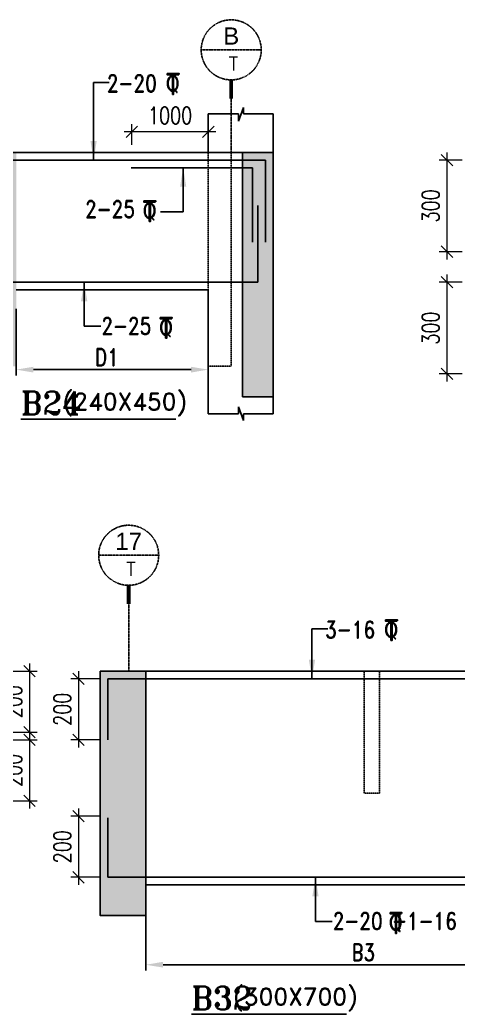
# Model space of a CAD drawing. Header units: millimetres. Extents: x 2061841 to 105821645, y -77612 to 48520811.
# Drawn here: x 2557233 to 2562971, y 15112 to 28131 of the extents above; entities that cross this region are included whole.
import ezdxf
from ezdxf.enums import TextEntityAlignment as Align

# ---------------------------------------------------------------- set-up
doc = ezdxf.new("R2010")
doc.units = ezdxf.units.MM
doc.header["$LTSCALE"] = 10
doc.header["$MEASUREMENT"] = 0
for name, pattern in [('$0$HIDDEN', [0.375, 0.25, -0.125]), ('BASEMENT COLUMN SETTING OUT-PART 2_R4$0$CENTER', [2, 1.25, -0.25, 0.25, -0.25]), ('CENTER', [2, 1.25, -0.25, 0.25, -0.25])]:
    doc.linetypes.add(name, pattern=pattern)
for name, color, linetype in [('A-Grid-Tower', 8, 'CENTER'), ('BASEMENT COLUMN SETTING OUT-PART 2_R4$0$A-GRID-MAIN', 2, 'BASEMENT COLUMN SETTING OUT-PART 2_R4$0$CENTER'), ('BEAM', 4, 'Continuous'), ('BEAM HATCH', 252, 'Continuous'), ('BEAM STIRRUPS', 3, 'Continuous'), ('LEADER', 3, 'Continuous'), ('REIN', 1, 'Continuous'), ('SHEET', 7, 'Continuous'), ('VIN_BEAM', 4, 'Continuous')]:
    doc.layers.add(name, color=color, linetype=linetype)
doc.layers.add('TEXT', color=2, linetype='Continuous', lineweight=25)
doc.layers.add('VIN_SLAB DIMENSION', color=3, linetype='Continuous', lineweight=13)
doc.styles.add('200', font='romand.shx', dxfattribs={"width": 0.8, "height": 225})
doc.styles.add('BASEMENT COLUMN SETTING OUT-PART 2_R4$0$MAS-TXTL', font='arial.ttf', dxfattribs={"height": 200})
doc.styles.add('BASEMENT COLUMN SETTING OUT-PART 2_R4$0$MAS-TXTS', font='romans.shx', dxfattribs={"width": 0.8, "height": 180})
doc.styles.add('PK', font='romand.shx', dxfattribs={"width": 0.7, "height": 225})
doc.styles.add('PRP 100', font='romand.shx', dxfattribs={"width": 0.75})
doc.styles.add('RD', font='romand.shx', dxfattribs={"width": 0.9, "height": 225})
doc.styles.add('ROMAND', font='romand', dxfattribs={"height": 200})
doc.styles.add('RT', font='romant.shx', dxfattribs={"height": 250})
doc.dimstyles.new('dim', dxfattribs={"dimtxt": 225, "dimasz": 150, "dimexe": 100, "dimexo": 100, "dimgap": 100, "dimtad": 1, "dimdec": 0, "dimlfac": -1, "dimrnd": 5, "dimdsep": 46, "dimtxsty": 'PRP 100', "dimblk": 'OBLIQUE', "dimcen": 1.5, "dimdle": 100, "dimclrd": 3, "dimclre": 3, "dimclrt": 2, "dimadec": 0, "dimazin": 0, "dimtfac": 1, "dimtdec": 0, "dimtix": 1, "dimtmove": 0, "dimatfit": 3, "dimldrblk": 'OBLIQUE', "dimfxl": 200, "dimlwd": -1, "dimlwe": -1, "dimarcsym": 0})
doc.dimstyles.new('GR', dxfattribs={"dimtxt": 225, "dimasz": 100, "dimexe": 50, "dimexo": 50, "dimgap": 40, "dimtad": 1, "dimdec": 0, "dimzin": 0, "dimdsep": 46, "dimtxsty": 'RD', "dimblk1": 'OBLIQUE', "dimblk2": 'OBLIQUE', "dimsah": 1, "dimcen": 0, "dimdle": 100, "dimclrd": 3, "dimclre": 3, "dimclrt": 2, "dimadec": 0, "dimazin": 0, "dimtfac": 1, "dimtdec": 0, "dimtix": 1, "dimtmove": 0, "dimatfit": 3, "dimfxl": 1, "dimtolj": 1, "dimtzin": 0, "dimarcsym": 0})
doc.dimstyles.new('GR2', dxfattribs={"dimtxt": 225, "dimasz": 100, "dimexe": 75, "dimexo": 75, "dimgap": 50, "dimtad": 1, "dimdec": 0, "dimdsep": 46, "dimtxsty": '200', "dimblk1": 'OBLIQUE', "dimblk2": 'OBLIQUE', "dimsah": 1, "dimcen": 50, "dimdle": 75, "dimclrd": 3, "dimclre": 3, "dimclrt": 2, "dimadec": 0, "dimazin": 0, "dimtfac": 1, "dimtdec": 0, "dimtix": 1, "dimtmove": 0, "dimatfit": 3, "dimldrblk": 'OBLIQUE', "dimfxl": 1, "dimtolj": 1, "dimtzin": 0, "dimarcsym": 0})

# ---------------------------------------------------------------- blocks, each defined once
blk = doc.blocks.new('A$C33BE299A')
at = {"layer": 'SHEET', "color": 4, "style": 'ROMAND'}
for s, height, p in [('T', 170, (-16.2, 0)), ('Q', 125, (-14.4, 26.9))]:
    blk.add_text(s, height=height, dxfattribs=at).set_placement(p)
blk = doc.blocks.new('*D2508')
at = {"layer": 'BEAM STIRRUPS', "color": 3, "lineweight": -2, "ltscale": 0.25, "transparency": 16777216}
for p, q in [((2557185, 24347), (2557185, 23476)), ((2559700, 24291), (2559700, 23476)), ((2559475, 23551), (2557410, 23551))]:
    blk.add_line(p, q, dxfattribs=at)
at = {"layer": 'BEAM STIRRUPS', "color": 3, "linetype": 'Continuous', "ltscale": 0.25, "transparency": 16777216}
for points in [[(2557410, 23588), (2557410, 23513), (2557185, 23551)], [(2559475, 23588), (2559475, 23513), (2559700, 23551)]]:
    blk.add_solid(points, dxfattribs=at)
at = {"layer": 'Defpoints', "color": 0, "linetype": 'Continuous', "ltscale": 0.25, "transparency": 16777216}
for p in [(2557185, 24422, 2), (2559700, 24366, 46), (2557185, 23551)]:
    blk.add_point(p, dxfattribs=at)
at = {"layer": 'BEAM STIRRUPS', "color": 2, "linetype": 'Continuous', "ltscale": 0.25, "transparency": 16777216, "insert": (2558374, 23713), "char_height": 225, "attachment_point": 5, "rotation": 360, "style": '200'}
blk.add_mtext('\\A1;D1', dxfattribs=at)
blk = doc.blocks.new('_Oblique')
at = {"color": 0, "linetype": 'ByBlock', "lineweight": -2}
blk.add_line((-0.5, -0.5), (0.5, 0.5), dxfattribs=at)
blk = doc.blocks.new('*D2453')
at = {"layer": 'BEAM STIRRUPS', "color": 3, "lineweight": -2, "ltscale": 0.25, "transparency": 16777216}
for p, q in [((2564582, 16728), (2564582, 15683)), ((2558882, 16555), (2558882, 15683)), ((2564357, 15758), (2559107, 15758))]:
    blk.add_line(p, q, dxfattribs=at)
at = {"layer": 'BEAM STIRRUPS', "color": 3, "linetype": 'Continuous', "ltscale": 0.25, "transparency": 16777216}
for points in [[(2559107, 15796), (2559107, 15721), (2558882, 15758)], [(2564357, 15796), (2564357, 15721), (2564582, 15758)]]:
    blk.add_solid(points, dxfattribs=at)
at = {"layer": 'Defpoints', "color": 0, "linetype": 'Continuous', "ltscale": 0.25, "transparency": 16777216}
for p in [(2564582, 16803, 46), (2558882, 16630, 2), (2558882, 15758)]:
    blk.add_point(p, dxfattribs=at)
at = {"layer": 'BEAM STIRRUPS', "color": 2, "linetype": 'Continuous', "ltscale": 0.25, "transparency": 16777216, "insert": (2561732, 15921), "char_height": 225, "attachment_point": 5, "rotation": 360, "style": '200'}
blk.add_mtext('\\A1;B3', dxfattribs=at)
blk = doc.blocks.new('*D2349')
at = {"layer": 'Defpoints', "color": 0, "transparency": 16777216}
for p in [(2558700, 26665), (2558700, 26395, 0), (2559700, 26395, 0)]:
    blk.add_point(p, dxfattribs=at)
at = {"layer": 'VIN_SLAB DIMENSION', "color": 3, "transparency": 16777216}
for p, q in [((2558700, 26495), (2558700, 26765)), ((2559700, 26495), (2559700, 26765)), ((2559800, 26665), (2558600, 26665))]:
    blk.add_line(p, q, dxfattribs=at)
at = {"layer": 'VIN_SLAB DIMENSION', "color": 3, "transparency": 16777216, "xscale": 150, "yscale": 150, "zscale": 150, "rotation": 180}
blk.add_blockref('_Oblique', (2558700, 26665), dxfattribs=at)
at = {"layer": 'VIN_SLAB DIMENSION', "color": 3, "transparency": 16777216, "xscale": 150, "yscale": 150, "zscale": 150}
blk.add_blockref('_Oblique', (2559700, 26665), dxfattribs=at)
at = {"layer": 'VIN_SLAB DIMENSION', "color": 2, "transparency": 16777216, "insert": (2559200, 26878), "char_height": 225, "attachment_point": 5, "style": 'PRP 100'}
blk.add_mtext('1000', dxfattribs=at)
blk = doc.blocks.new('OBLIQUE')
blk = doc.blocks.new('BASEMENT COLUMN SETTING OUT-PART 2_R4$0$GRID TARGET1')
blk.add_wipeout([(393, -655), (392, -641), (392, -628), (390, -614), (389, -600), (387, -587), (384, -573), (381, -560), (377, -547), (373, -534), (369, -521), (364, -508), (359, -495), (353, -483), (347, -471), (340, -459), (333, -447), (325, -435), (318, -424), (309, -413), (301, -403), (292, -392), (282, -382), (273, -373), (263, -363), (252, -354), (242, -346), (231, -337), (220, -330), (208, -322), (196, -315), (184, -308), (172, -302), (160, -296), (147, -291), (134, -286), (121, -282), (108, -278), (95, -274), (82, -271), (68, -268), (55, -266), (41, -265), (27, -263), (14, -263), (0, -262), (-14, -263), (-27, -263), (-41, -265), (-55, -266), (-68, -268), (-82, -271), (-95, -274), (-108, -278), (-121, -282), (-134, -286), (-147, -291), (-160, -296), (-172, -302), (-184, -308), (-196, -315), (-208, -322), (-220, -330), (-231, -337), (-242, -346), (-252, -354), (-263, -363), (-273, -373), (-282, -382), (-292, -392), (-301, -403), (-309, -413), (-318, -424), (-325, -435), (-333, -447), (-340, -459), (-347, -471), (-353, -483), (-359, -495), (-364, -508), (-369, -521), (-373, -534), (-377, -547), (-381, -560), (-384, -573), (-387, -587), (-389, -600), (-390, -614), (-392, -628), (-392, -641), (-393, -655), (-392, -669), (-392, -682), (-390, -696), (-389, -710), (-387, -723), (-384, -737), (-381, -750), (-377, -763), (-373, -776), (-369, -789), (-364, -802), (-359, -815), (-353, -827), (-347, -839), (-340, -851), (-333, -863), (-325, -875), (-318, -886), (-309, -897), (-301, -907), (-292, -918), (-282, -928), (-273, -937), (-263, -947), (-252, -956), (-242, -964), (-231, -973), (-220, -981), (-208, -988), (-196, -995), (-184, -1002), (-172, -1008), (-160, -1014), (-147, -1019), (-134, -1024), (-121, -1028), (-108, -1032), (-95, -1036), (-82, -1039), (-68, -1042), (-55, -1044), (-41, -1046), (-27, -1047), (-14, -1047), (0, -1048), (14, -1047), (27, -1047), (41, -1046), (55, -1044), (68, -1042), (82, -1039), (95, -1036), (108, -1032), (121, -1028), (134, -1024), (147, -1019), (160, -1014), (172, -1008), (184, -1002), (196, -995), (208, -988), (220, -981), (231, -973), (242, -964), (252, -956), (263, -947), (273, -937), (282, -928), (292, -918), (301, -907), (309, -897), (318, -886), (325, -875), (333, -863), (340, -851), (347, -839), (353, -827), (359, -815), (364, -802), (369, -789), (373, -776), (377, -763), (381, -750), (384, -737), (387, -723), (389, -710), (390, -696), (392, -682), (392, -669)])
blk.add_line((-393, -655), (393, -655))
at = {"const_width": 48.8}
blk.add_lwpolyline([(0, -1048), (0, -1292)], dxfattribs=at)
blk.add_circle((0, -655), 393)
for tag, height, style, p in [('AS', 225, 'BASEMENT COLUMN SETTING OUT-PART 2_R4$0$MAS-TXTL', (0, -586)), ('REF', 180, 'BASEMENT COLUMN SETTING OUT-PART 2_R4$0$MAS-TXTS', (29, -925))]:
    blk.add_attdef(tag, text='', height=height, dxfattribs=dict(style=style)).set_placement(p, align=Align.CENTER)
blk = doc.blocks.new('*D1504')
at = {"layer": 'Defpoints', "color": 0, "transparency": 16777216}
for p in [(2563126, 26295), (2562825, 25095), (2563126, 25095)]:
    blk.add_point(p, dxfattribs=at)
at = {"layer": 'VIN_SLAB DIMENSION', "color": 3, "transparency": 16777216}
for p, q in [((2562825, 26395), (2562825, 24995)), ((2563026, 26295), (2562725, 26295)), ((2563026, 25095), (2562725, 25095))]:
    blk.add_line(p, q, dxfattribs=at)
at = {"layer": 'VIN_SLAB DIMENSION', "color": 3, "transparency": 16777216, "xscale": 150, "yscale": 150, "zscale": 150}
for p, rotation in [((2562825, 26295), 90), ((2562825, 25095), 270)]:
    blk.add_blockref('_Oblique', p, dxfattribs=dict(at, rotation=rotation))
at = {"layer": 'VIN_SLAB DIMENSION', "color": 2, "transparency": 16777216, "insert": (2562612, 25695), "char_height": 225, "attachment_point": 5, "rotation": 90, "style": 'PRP 100'}
blk.add_mtext('300', dxfattribs=at)
blk = doc.blocks.new('*D1505')
at = {"layer": 'Defpoints', "color": 0, "transparency": 16777216}
for p in [(2563126, 24695), (2562825, 23495), (2563126, 23495)]:
    blk.add_point(p, dxfattribs=at)
at = {"layer": 'VIN_SLAB DIMENSION', "color": 3, "transparency": 16777216}
for p, q in [((2562825, 24795), (2562825, 23395)), ((2563026, 24695), (2562725, 24695)), ((2563026, 23495), (2562725, 23495))]:
    blk.add_line(p, q, dxfattribs=at)
at = {"layer": 'VIN_SLAB DIMENSION', "color": 3, "transparency": 16777216, "xscale": 150, "yscale": 150, "zscale": 150}
for p, rotation in [((2562825, 24695), 90), ((2562825, 23495), 270)]:
    blk.add_blockref('_Oblique', p, dxfattribs=dict(at, rotation=rotation))
at = {"layer": 'VIN_SLAB DIMENSION', "color": 2, "transparency": 16777216, "insert": (2562612, 24095), "char_height": 225, "attachment_point": 5, "rotation": 90, "style": 'PRP 100'}
blk.add_mtext('300', dxfattribs=at)
blk = doc.blocks.new('*D1321')
at = {"layer": 'Defpoints', "color": 0, "transparency": 16777216}
for p in [(2556925, 19603, 52), (2556925, 18803, 51), (2557359, 18803)]:
    blk.add_point(p, dxfattribs=at)
at = {"layer": 'VIN_SLAB DIMENSION', "color": 3, "transparency": 16777216}
for p, q in [((2557359, 19703), (2557359, 18703)), ((2557025, 19603), (2557459, 19603)), ((2557025, 18803), (2557459, 18803))]:
    blk.add_line(p, q, dxfattribs=at)
at = {"layer": 'VIN_SLAB DIMENSION', "color": 3, "transparency": 16777216, "xscale": 150, "yscale": 150, "zscale": 150}
for p, rotation in [((2557359, 19603), 90), ((2557359, 18803), 270)]:
    blk.add_blockref('_Oblique', p, dxfattribs=dict(at, rotation=rotation))
at = {"layer": 'VIN_SLAB DIMENSION', "color": 2, "transparency": 16777216, "insert": (2557146, 19203), "char_height": 225, "attachment_point": 5, "rotation": 90, "style": 'PRP 100'}
blk.add_mtext('200', dxfattribs=at)
blk = doc.blocks.new('*D1322')
at = {"layer": 'Defpoints', "color": 0, "transparency": 16777216}
for p in [(2556924, 18703, 52), (2556924, 17903, 51), (2557359, 17903)]:
    blk.add_point(p, dxfattribs=at)
at = {"layer": 'VIN_SLAB DIMENSION', "color": 3, "transparency": 16777216}
for p, q in [((2557359, 18803), (2557359, 17803)), ((2557024, 18703), (2557459, 18703)), ((2557024, 17903), (2557459, 17903))]:
    blk.add_line(p, q, dxfattribs=at)
at = {"layer": 'VIN_SLAB DIMENSION', "color": 3, "transparency": 16777216, "xscale": 150, "yscale": 150, "zscale": 150}
for p, rotation in [((2557359, 18703), 90), ((2557359, 17903), 270)]:
    blk.add_blockref('_Oblique', p, dxfattribs=dict(at, rotation=rotation))
at = {"layer": 'VIN_SLAB DIMENSION', "color": 2, "transparency": 16777216, "insert": (2557146, 18303), "char_height": 225, "attachment_point": 5, "rotation": 90, "style": 'PRP 100'}
blk.add_mtext('200', dxfattribs=at)
blk = doc.blocks.new('*D1323')
at = {"layer": 'Defpoints', "color": 0, "transparency": 16777216}
for p in [(2558382, 19503, 52), (2558001, 18703), (2558382, 18703, 51)]:
    blk.add_point(p, dxfattribs=at)
at = {"layer": 'VIN_SLAB DIMENSION', "color": 3, "transparency": 16777216}
for p, q in [((2558001, 19603), (2558001, 18603)), ((2558282, 19503), (2557901, 19503)), ((2558282, 18703), (2557901, 18703))]:
    blk.add_line(p, q, dxfattribs=at)
at = {"layer": 'VIN_SLAB DIMENSION', "color": 3, "transparency": 16777216, "xscale": 150, "yscale": 150, "zscale": 150}
for p, rotation in [((2558001, 19503), 90), ((2558001, 18703), 270)]:
    blk.add_blockref('_Oblique', p, dxfattribs=dict(at, rotation=rotation))
at = {"layer": 'VIN_SLAB DIMENSION', "color": 2, "transparency": 16777216, "insert": (2557788, 19103), "char_height": 225, "attachment_point": 5, "rotation": 90, "style": 'PRP 100'}
blk.add_mtext('200', dxfattribs=at)
blk = doc.blocks.new('*D1324')
at = {"layer": 'Defpoints', "color": 0, "transparency": 16777216}
for p in [(2558382, 17703, 52), (2558001, 16903), (2558382, 16903, 51)]:
    blk.add_point(p, dxfattribs=at)
at = {"layer": 'VIN_SLAB DIMENSION', "color": 3, "transparency": 16777216}
for p, q in [((2558001, 17803), (2558001, 16803)), ((2558282, 17703), (2557901, 17703)), ((2558282, 16903), (2557901, 16903))]:
    blk.add_line(p, q, dxfattribs=at)
at = {"layer": 'VIN_SLAB DIMENSION', "color": 3, "transparency": 16777216, "xscale": 150, "yscale": 150, "zscale": 150}
for p, rotation in [((2558001, 17703), 90), ((2558001, 16903), 270)]:
    blk.add_blockref('_Oblique', p, dxfattribs=dict(at, rotation=rotation))
at = {"layer": 'VIN_SLAB DIMENSION', "color": 2, "transparency": 16777216, "insert": (2557788, 17303), "char_height": 225, "attachment_point": 5, "rotation": 90, "style": 'PRP 100'}
blk.add_mtext('200', dxfattribs=at)

msp = doc.modelspace()

# ---------------------------------------------------------------- hatches: boundary and pattern name
at = {"layer": 'BEAM HATCH'}
h = msp.add_hatch(color=252, dxfattribs=at)
h.paths.add_polyline_path([(2556885.1, 26395.4), (2557185.1, 26395.4), (2557185.1, 23595.4), (2556885.1, 23595.4)])
h.paths.add_polyline_path([(2558197.5, 23938.2), (2558550, 23938.2), (2558550, 23488.2), (2558197.5, 23488.2)], flags=9)
for points in [[(2560150.1, 26395.4), (2560550.1, 26395.4), (2560550.1, 23195.4), (2560150.1, 23195.4)], [(2558282.5, 19603.1), (2558882.5, 19603.1), (2558882.5, 16403.1), (2558282.5, 16403.1)]]:
    msp.add_hatch(color=252, dxfattribs=at).paths.add_polyline_path(points)

# ---------------------------------------------------------------- linework, layer by layer
at = {"layer": 'A-Grid-Tower', "color": 6}
for p, q in [((2560000.1, 27101.3, 0), (2560000.1, 26395.4, 0)), ((2558657.5, 19603.1, 103.1), (2558657.5, 20483.5, 103.1))]:
    msp.add_line(p, q, dxfattribs=at)
at = {"layer": 'BEAM'}
for p, q in [((2560095.2, 26806.5, 0), (2560162, 26984.6, 0)), ((2560162, 26984.6, 0), (2560162, 26898.7, 0)), ((2559700.1, 26898.7, 0), (2559700.1, 26395.4, 0)), ((2559700.1, 26898.7, 0), (2560095.2, 26898.7, 0)), ((2560095.2, 26898.7, 0), (2560095.2, 26806.5, 0)), ((2560162, 26898.7, 0), (2560550.1, 26898.7, 0)), ((2560550.1, 26395.4, 0), (2560550.1, 26898.7, 0)), ((2556885.1, 26395.4, 0), (2560550.1, 26395.4, 0)), ((2560550.1, 26395.4, 0), (2560550.1, 24595.4, 0)), ((2560550.1, 26295.4, 0), (2560550.1, 24695.4, 0)), ((2557185.1, 24595.4, 0), (2559700.1, 24595.4, 0)), ((2559700.1, 22971.7, 0), (2559700.1, 24595.4, 0)), ((2560550.1, 24595.4, 0), (2560550.1, 22971.7, 0)), ((2560095.2, 22971.7, 0), (2560095.2, 23063.9, 0)), ((2560095.2, 23063.9, 0), (2560162, 22885.8, 0)), ((2559700.1, 22971.7, 0), (2560095.2, 22971.7, 0)), ((2560162, 22971.7, 0), (2560550.1, 22971.7, 0)), ((2560162, 22885.8, 0), (2560162, 22971.7, 0)), ((2558282.5, 19603.1, 103.1), (2558282.5, 17203.1, 103.1)), ((2558282.5, 19603.1, 103.1), (2564932.5, 19603.1, 103.1)), ((2558882.5, 16803.1, 103.1), (2564582.5, 16803.1, 103.1))]:
    msp.add_line(p, q, dxfattribs=at)
for points, elevation in [([(2560150.1, 26395.4), (2560550.1, 26395.4), (2560550.1, 23195.4), (2560150.1, 23195.4)], 0), ([(2558282.5, 19603.1), (2558882.5, 19603.1), (2558882.5, 16403.1), (2558282.5, 16403.1)], 103.1)]:
    msp.add_lwpolyline(points, close=True, dxfattribs=dict(at, elevation=elevation))
at = {"layer": 'REIN'}
for p, q in [((2556985.1, 26295.4, 0), (2560450.1, 26295.4, 0)), ((2558691.1, 26195.4, 0), (2560277.4, 26195.4, 0)), ((2560277.4, 26195.4, 0), (2560277.4, 25219.7, 0)), ((2560450.1, 26295.4, 0), (2560450.1, 25219.7, 0)), ((2560350.1, 25700.5, 0), (2560350.1, 24695.4, 0)), ((2556985.1, 24695.4, 0), (2560350.1, 24695.4, 0)), ((2558382.5, 19503.1, 103.1), (2564861.7, 19503.1, 103.1)), ((2558382.5, 19503.1, 103.1), (2558382.5, 18703.1, 103.1)), ((2558382.5, 17682, 103.1), (2558382.5, 16903.1, 103.1)), ((2558382.5, 16903.1, 103.1), (2564861.7, 16903.1, 103.1))]:
    msp.add_line(p, q, dxfattribs=at)
at = {"layer": 'VIN_BEAM', "linetype": '$0$HIDDEN'}
for points, elevation in [([(2560000.1, 26395.4), (2559700.1, 26395.4), (2559700.1, 23595.4), (2560000.1, 23595.4)], 0), ([(2561741.4, 19603.1), (2561941.4, 19603.1), (2561941.4, 18003.1), (2561741.4, 18003.1)], 103.1)]:
    msp.add_lwpolyline(points, close=True, dxfattribs=dict(at, elevation=elevation))

# ---------------------------------------------------------------- block references
at = {"layer": 'TEXT', "color": 2, "xscale": 1.600000001490116, "yscale": 1.600000001490116, "zscale": 1.600000001490116}
for p in [(2559163.2, 27155.7, 243658), (2558860.1, 25489.9, 243658), (2559074.1, 23960.8, 243658), (2562023.1, 20003.2, 243761.1), (2562082.9, 16168.5, 243761.1)]:
    msp.add_blockref('A$C33BE299A', p, dxfattribs=at)

# ---------------------------------------------------------------- texts
at = {"layer": 'TEXT', "color": 2, "style": 'PK', "width": 0.8}
for s, p in [('2-20', (2558370.5, 27186, -0.2)), ('3-16', (2561230.3, 20033.4, 102.9))]:
    msp.add_text(s, height=225, dxfattribs=at).set_placement(p)
for s, p in [('2-25', (2558085.5, 25538.8, 0)), ('2-25', (2558299.5, 24009.8, 0)), ('2-20 +1-16', (2561328.4, 16217.5, 103.1))]:
    msp.add_text(s, height=225, rotation=0, dxfattribs=at).set_placement(p)
at = {"layer": 'TEXT', "color": 1, "style": 'RT'}
for s, p in [('%%UB24      ', (2558260.6, 23113.8, 0)), ('%%UB32      ', (2560494.5, 15321.5, 103.1))]:
    msp.add_text(s, height=300, dxfattribs=at).set_placement(p, align=Align.MIDDLE_CENTER)
at = {"layer": 'TEXT', "color": 2, "style": 'RD'}
for s, p in [('(240X450)', (2557798.5, 23019.8, 0)), ('(300X700)', (2560032.4, 15227.5, 103.1))]:
    msp.add_text(s, height=225, dxfattribs=at).set_placement(p)

# ---------------------------------------------------------------- dimensions: what is measured, and where the dimension line sits
at = {"layer": 'BEAM STIRRUPS', "linetype": 'Continuous', "ltscale": 0.25}
for base, p1, p2, text, override, picture, middle in [((2557185.1, 23550.7, 0), (2559700.1, 24365.9, 46.4), (2557185.1, 24422.3, 1.6), 'D1', {"dimasz": 225, "dimfxl": 3, "dimarcsym": 2}, '*D2508', (2558373.7, 23550.7, 0)), ((2558882.5, 15758.4, 103.1), (2564582.5, 16803.1, 149.6), (2558882.5, 16630, 104.8), 'B3', {"dimasz": 225, "dimtxsty": '200', "dimfxl": 3, "dimarcsym": 2}, '*D2453', (2561732.5, 15758.4, 103.1))]:
    dim = msp.add_linear_dim(base=base, p1=p1, p2=p2, angle=179.99996, text=text, dimstyle='GR2', override=override, dxfattribs=at)
    dim.commit()
    dim.dimension.update_dxf_attribs({"geometry": picture, "text_midpoint": middle, "dimtype": 160})
at = {"layer": 'VIN_SLAB DIMENSION'}
dim = msp.add_linear_dim(base=(2558700.1, 26665.1, 0), p1=(2559700.1, 26395.4, 0), p2=(2558700.1, 26395.4, 0), dimstyle='dim', dxfattribs=at)
dim.commit()
dim.dimension.update_dxf_attribs({"geometry": '*D2349', "text_midpoint": (2559200.1, 26877.6, 0)})
for base, p1, p2, picture, middle in [((2562824.8, 25095.4), (2563126.4, 26295.4), (2563126.4, 25095.4), '*D1504', (2562612.3, 25695.4)), ((2562824.8, 23495.4, 0), (2563126.4, 24695.4, 0), (2563126.4, 23495.4, 0), '*D1505', (2562612.3, 24095.4, 0))]:
    dim = msp.add_linear_dim(base=base, p1=p1, p2=p2, angle=90, text='300', dimstyle='dim', override={"dimtxsty": 'PRP 100', "dimldrblk": 'OBLIQUE'}, dxfattribs=at)
    dim.commit()
    dim.dimension.update_dxf_attribs({"geometry": picture, "text_midpoint": middle})
for base, p1, p2, picture, middle in [((2557358.9, 18803.1, 103.1), (2556924.9, 19603.1, 154.7), (2556924.9, 18803.1, 154.3), '*D1321', (2557146.4, 19203.1, 103.1)), ((2558000.7, 18703.1, 103.1), (2558382.5, 19503.1, 154.7), (2558382.5, 18703.1, 154.3), '*D1323', (2557788.2, 19103.1, 103.1)), ((2557358.9, 17903.1, 103.1), (2556924.2, 18703.1, 154.7), (2556924.2, 17903.1, 154.3), '*D1322', (2557146.4, 18303.1, 103.1)), ((2558000.7, 16903.1, 103.1), (2558382.5, 17703.1, 154.7), (2558382.5, 16903.1, 154.3), '*D1324', (2557788.2, 17303.1, 103.1))]:
    dim = msp.add_linear_dim(base=base, p1=p1, p2=p2, angle=90, text='200', dimstyle='dim', dxfattribs=at)
    dim.commit()
    dim.dimension.update_dxf_attribs({"geometry": picture, "text_midpoint": middle})

# ---------------------------------------------------------------- leaders
at = {"layer": 'LEADER', "color": 3}
for points in [[(2558198.1, 26295.1, 0), (2558198.1, 27308.6, 0), (2558403.7, 27308.6, 0)], [(2559371, 26195.4, 0), (2559371, 25618.2, 0), (2559072.8, 25618.2, 0)], [(2558074.6, 24695.4, 0), (2558074.6, 24118.2, 0), (2558292.6, 24118.2, 0)], [(2561057.9, 19502.7, 103.1), (2561057.9, 20156, 103.1), (2561263.5, 20156, 103.1)], [(2561103.5, 16903.1, 103.1), (2561103.5, 16325.9, 103.1), (2561321.5, 16325.9, 103.1)]]:
    msp.add_leader(points, dimstyle='GR', override={"dimasz": 250}, dxfattribs=at)

# ---------------------------------------------------------------- next in the draw order: block references
at = {"layer": 'BASEMENT COLUMN SETTING OUT-PART 2_R4$0$A-GRID-MAIN', "color": 240, "true_color": 0xed1f24}
for p, values in [((2560000.1, 28393.1, 0), {'REF': 'T', 'AS': 'B'}), ((2558657.5, 21775.3, 103.1), {'REF': 'T', 'AS': '17'})]:
    msp.add_blockref('BASEMENT COLUMN SETTING OUT-PART 2_R4$0$GRID TARGET1', p, dxfattribs=at).add_auto_attribs(values)

doc.saveas('drawing.dxf')
